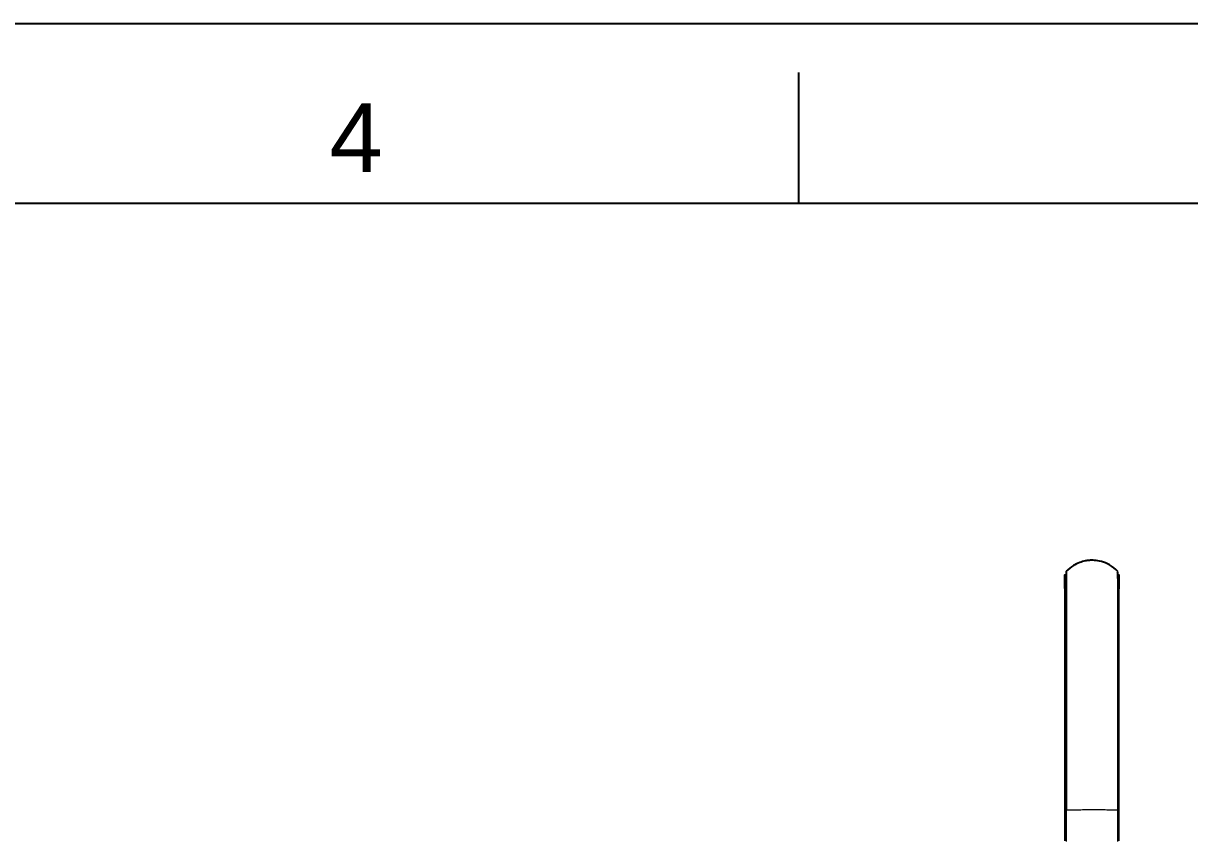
# Model space of a CAD drawing. Header units: millimetres. Extents: x 2068 to 2909, y 530 to 1125.
# Drawn here: x 2401.9 to 2531.5, y 1033.8 to 1124.6 of the extents above; entities that cross this region are included whole.
import ezdxf

# ---------------------------------------------------------------- set-up
doc = ezdxf.new("R2010")
doc.units = ezdxf.units.MM
doc.layers.add('FORM', color=7, linetype='Continuous')
doc.styles.get("Standard").update_dxf_attribs({"font": 'arial.ttf'})

msp = doc.modelspace()

# ---------------------------------------------------------------- linework, layer by layer
at = {"linetype": 'Continuous', "lineweight": 25}
for points, knots in [([(2523.48, 1063.74), (2523.2, 1064.03), (2522.65, 1064.47), (2521.74, 1064.85), (2520.97, 1064.98), (2520.37, 1064.97), (2519.83, 1064.89), (2519.22, 1064.72), (2518.49, 1064.37), (2518.01, 1063.99), (2517.77, 1063.75)], [0, 0, 0, 0, 0.183421, 0.336083, 0.45722, 0.547223, 0.618002, 0.714877, 0.841901, 1, 1, 1, 1]), ([(2517.62, 1061.83), (2517.62, 1062.47), (2517.62, 1062.93), (2517.62, 1063.38), (2517.62, 1063.39), (2517.62, 1063.11), (2517.62, 1062.57), (2517.62, 1061.27), (2517.62, 1060.5), (2517.62, 1058.82), (2517.62, 1057.9), (2517.62, 1055.9), (2517.62, 1054.79), (2517.62, 1052.17), (2517.62, 1050.71), (2517.62, 1048.12), (2517.62, 1047.21), (2517.62, 1045.31), (2517.62, 1044.29), (2517.62, 1041.28), (2517.62, 1039.27), (2517.62, 1037.26)], [0, 0, 0, 0, 0.0625, 0.0625, 0.125, 0.125, 0.25, 0.25, 0.375, 0.375, 0.5, 0.5, 0.625, 0.625, 0.75, 0.75, 0.8125, 0.8125, 0.875, 0.875, 1, 1, 1, 1]), ([(2517.77, 1063.64), (2517.76, 1063.57), (2517.74, 1063.34), (2517.72, 1062.79), (2517.71, 1062.31), (2517.71, 1062.06)], [0, 0, 0, 0, 0.355466, 0.701206, 1, 1, 1, 1]), ([(2517.8, 1037.2), (2517.8, 1039.23), (2517.8, 1041.27), (2517.8, 1044.37), (2517.8, 1045.42), (2517.8, 1047.39), (2517.8, 1048.32), (2517.8, 1050.98), (2517.8, 1052.47), (2517.8, 1055.13), (2517.8, 1056.26), (2517.8, 1058.28), (2517.8, 1059.2), (2517.8, 1060.9), (2517.8, 1061.67), (2517.8, 1062.98), (2517.8, 1063.53), (2517.8, 1063.75), (2517.8, 1063.77), (2517.8, 1063.77)], [0, 0, 0, 0, 0.139614, 0.139614, 0.20942, 0.20942, 0.279227, 0.279227, 0.418841, 0.418841, 0.558454, 0.558454, 0.698068, 0.698068, 0.837682, 0.837682, 0.977295, 0.977295, 1, 1, 1, 1]), ([(2523.55, 1062.01), (2523.55, 1062.06), (2523.55, 1062.3), (2523.53, 1062.69), (2523.51, 1063.14), (2523.49, 1063.5), (2523.48, 1063.64), (2523.47, 1063.69)], [0, 0, 0, 0, 0.055989, 0.260998, 0.491879, 0.741411, 1, 1, 1, 1]), ([(2523.62, 1037.27), (2523.62, 1039.2), (2523.62, 1041.15), (2523.62, 1044.11), (2523.62, 1045.1), (2523.62, 1047.03), (2523.62, 1047.97), (2523.62, 1050.54), (2523.62, 1052.03), (2523.62, 1054.68), (2523.62, 1055.8), (2523.62, 1057.85), (2523.62, 1058.78), (2523.62, 1060.48), (2523.62, 1061.25), (2523.62, 1062.56), (2523.62, 1063.11), (2523.62, 1063.39), (2523.62, 1063.38), (2523.62, 1062.92), (2523.62, 1062.45), (2523.62, 1061.8)], [0, 0, 0, 0, 0.11973, 0.11973, 0.182607, 0.182607, 0.245483, 0.245483, 0.371236, 0.371236, 0.496989, 0.496989, 0.622741, 0.622741, 0.748494, 0.748494, 0.874247, 0.874247, 0.937124, 0.937124, 1, 1, 1, 1]), ([(2517.62, 1037.26), (2517.62, 1036.69), (2517.62, 1036.11), (2517.62, 1034.97), (2517.62, 1034.4), (2517.62, 1033.83)], [0, 0, 0, 0, 0.499591, 0.499591, 1, 1, 1, 1])]:
    msp.add_open_spline(points, degree=3, knots=knots, dxfattribs=at)
at = {"linetype": 'Continuous', "lineweight": 18}
for points, knots in [([(2523.45, 1063.78), (2523.45, 1063.77), (2523.45, 1063.75), (2523.45, 1063.72), (2523.45, 1063.71), (2523.45, 1063.7), (2523.45, 1063.68), (2523.45, 1063.62), (2523.45, 1063.48), (2523.45, 1063.1), (2523.45, 1062.65), (2523.45, 1062.28), (2523.45, 1062.24), (2523.45, 1062.16), (2523.45, 1062.03), (2523.45, 1061.73), (2523.45, 1061.09), (2523.45, 1060.48), (2523.45, 1059.84), (2523.45, 1059.63), (2523.45, 1059.18), (2523.45, 1058.5), (2523.45, 1057.77), (2523.45, 1057.2), (2523.45, 1057.13), (2523.45, 1057.01), (2523.45, 1056.81), (2523.45, 1056.34), (2523.45, 1055.37), (2523.45, 1054.45), (2523.45, 1053.71), (2523.45, 1053.63), (2523.45, 1053.46), (2523.45, 1053.2), (2523.45, 1052.59), (2523.45, 1051.32), (2523.45, 1050.1), (2523.45, 1049.13), (2523.45, 1049.02), (2523.45, 1048.79), (2523.45, 1048.46), (2523.45, 1047.65), (2523.45, 1046.92), (2523.46, 1046.18), (2523.46, 1045.93), (2523.46, 1045.43), (2523.46, 1044.68), (2523.46, 1043.84), (2523.46, 1043.26), (2523.46, 1043.13), (2523.46, 1043.07), (2523.46, 1042.87), (2523.46, 1042.48), (2523.46, 1041.57), (2523.46, 1039.76), (2523.46, 1038.23), (2523.46, 1037.21)], [0, 0, 0, 0, 0.02204, 0.02204, 0.026406, 0.026406, 0.030772, 0.039503, 0.056967, 0.091894, 0.161748, 0.161748, 0.17048, 0.17048, 0.179212, 0.196676, 0.231603, 0.301457, 0.301457, 0.336384, 0.336384, 0.371311, 0.441166, 0.441166, 0.449897, 0.449897, 0.458629, 0.476093, 0.51102, 0.580874, 0.580874, 0.589606, 0.589606, 0.598338, 0.615801, 0.650728, 0.720583, 0.720583, 0.729315, 0.729315, 0.738046, 0.75551, 0.790437, 0.790437, 0.807901, 0.807901, 0.825364, 0.860291, 0.864657, 0.864657, 0.869023, 0.869023, 0.877755, 0.895219, 0.930146, 1, 1, 1, 1]), ([(2517.8, 1037.19), (2517.77, 1037.2), (2517.75, 1037.2), (2517.7, 1037.21), (2517.68, 1037.22), (2517.65, 1037.23), (2517.64, 1037.24), (2517.62, 1037.25), (2517.62, 1037.25), (2517.62, 1037.26)], [0, 0, 0, 0, 0.25, 0.25, 0.5, 0.5, 0.75, 0.75, 1, 1, 1, 1]), ([(2523.46, 1037.21), (2523.13, 1037.22), (2522.26, 1037.24), (2520.62, 1037.25), (2519.01, 1037.23), (2518.14, 1037.22), (2517.8, 1037.2)], [0, 0, 0, 0, 0.231659, 0.501555, 0.771451, 1, 1, 1, 1]), ([(2523.46, 1037.21), (2523.49, 1037.22), (2523.51, 1037.22), (2523.55, 1037.23), (2523.57, 1037.24), (2523.59, 1037.25), (2523.61, 1037.25), (2523.62, 1037.26), (2523.62, 1037.27), (2523.62, 1037.27)], [0, 0, 0, 0, 0.25, 0.25, 0.5, 0.5, 0.75, 0.75, 1, 1, 1, 1])]:
    msp.add_open_spline(points, degree=3, knots=knots, dxfattribs=at)
for points in [[(2517.8, 1033.74), (2517.8, 1034.88), (2517.8, 1036.04), (2517.8, 1037.2)], [(2523.46, 1037.21), (2523.46, 1036.05), (2523.46, 1034.89), (2523.46, 1033.74)]]:
    msp.add_open_spline(points, degree=3, dxfattribs=at)
at = {"linetype": 'Continuous', "lineweight": 25}
msp.add_open_spline([(2523.62, 1033.83), (2523.62, 1034.97), (2523.62, 1036.12), (2523.62, 1037.27)], degree=3, dxfattribs=at)
at = {"layer": 'FORM', "color": 7, "linetype": 'Continuous'}
for p, q in [((2067.54, 1124.6), (2908.54, 1124.6)), ((2488.04, 1104.58), (2488.04, 1119.13)), ((2888.52, 1104.58), (2087.57, 1104.58))]:
    msp.add_line(p, q, dxfattribs=at)

# ---------------------------------------------------------------- texts
at = {"layer": 'FORM', "color": 7, "linetype": 'Continuous', "insert": (2438.84, 1111.92), "char_height": 7.63, "attachment_point": 5}
msp.add_mtext_dynamic_manual_height_columns('4', width=50.0595, gutter_width=12.51, heights=[0], dxfattribs=at)

doc.saveas('drawing.dxf')
